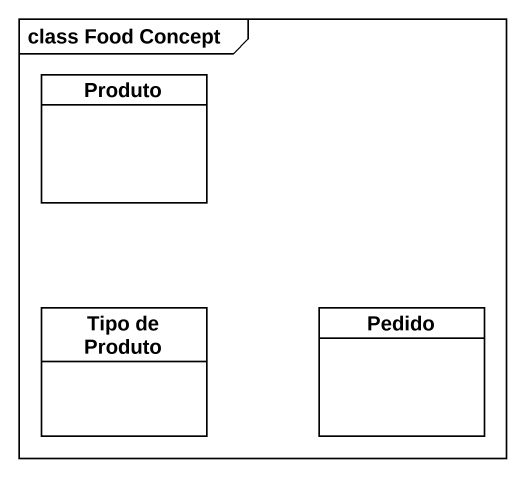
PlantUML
@startuml
mainframe class Food Concept
hide circle
hide empty members
class Produto
class "Tipo de Produto" as Tipo_de_Produto
class Pedido
@enduml
